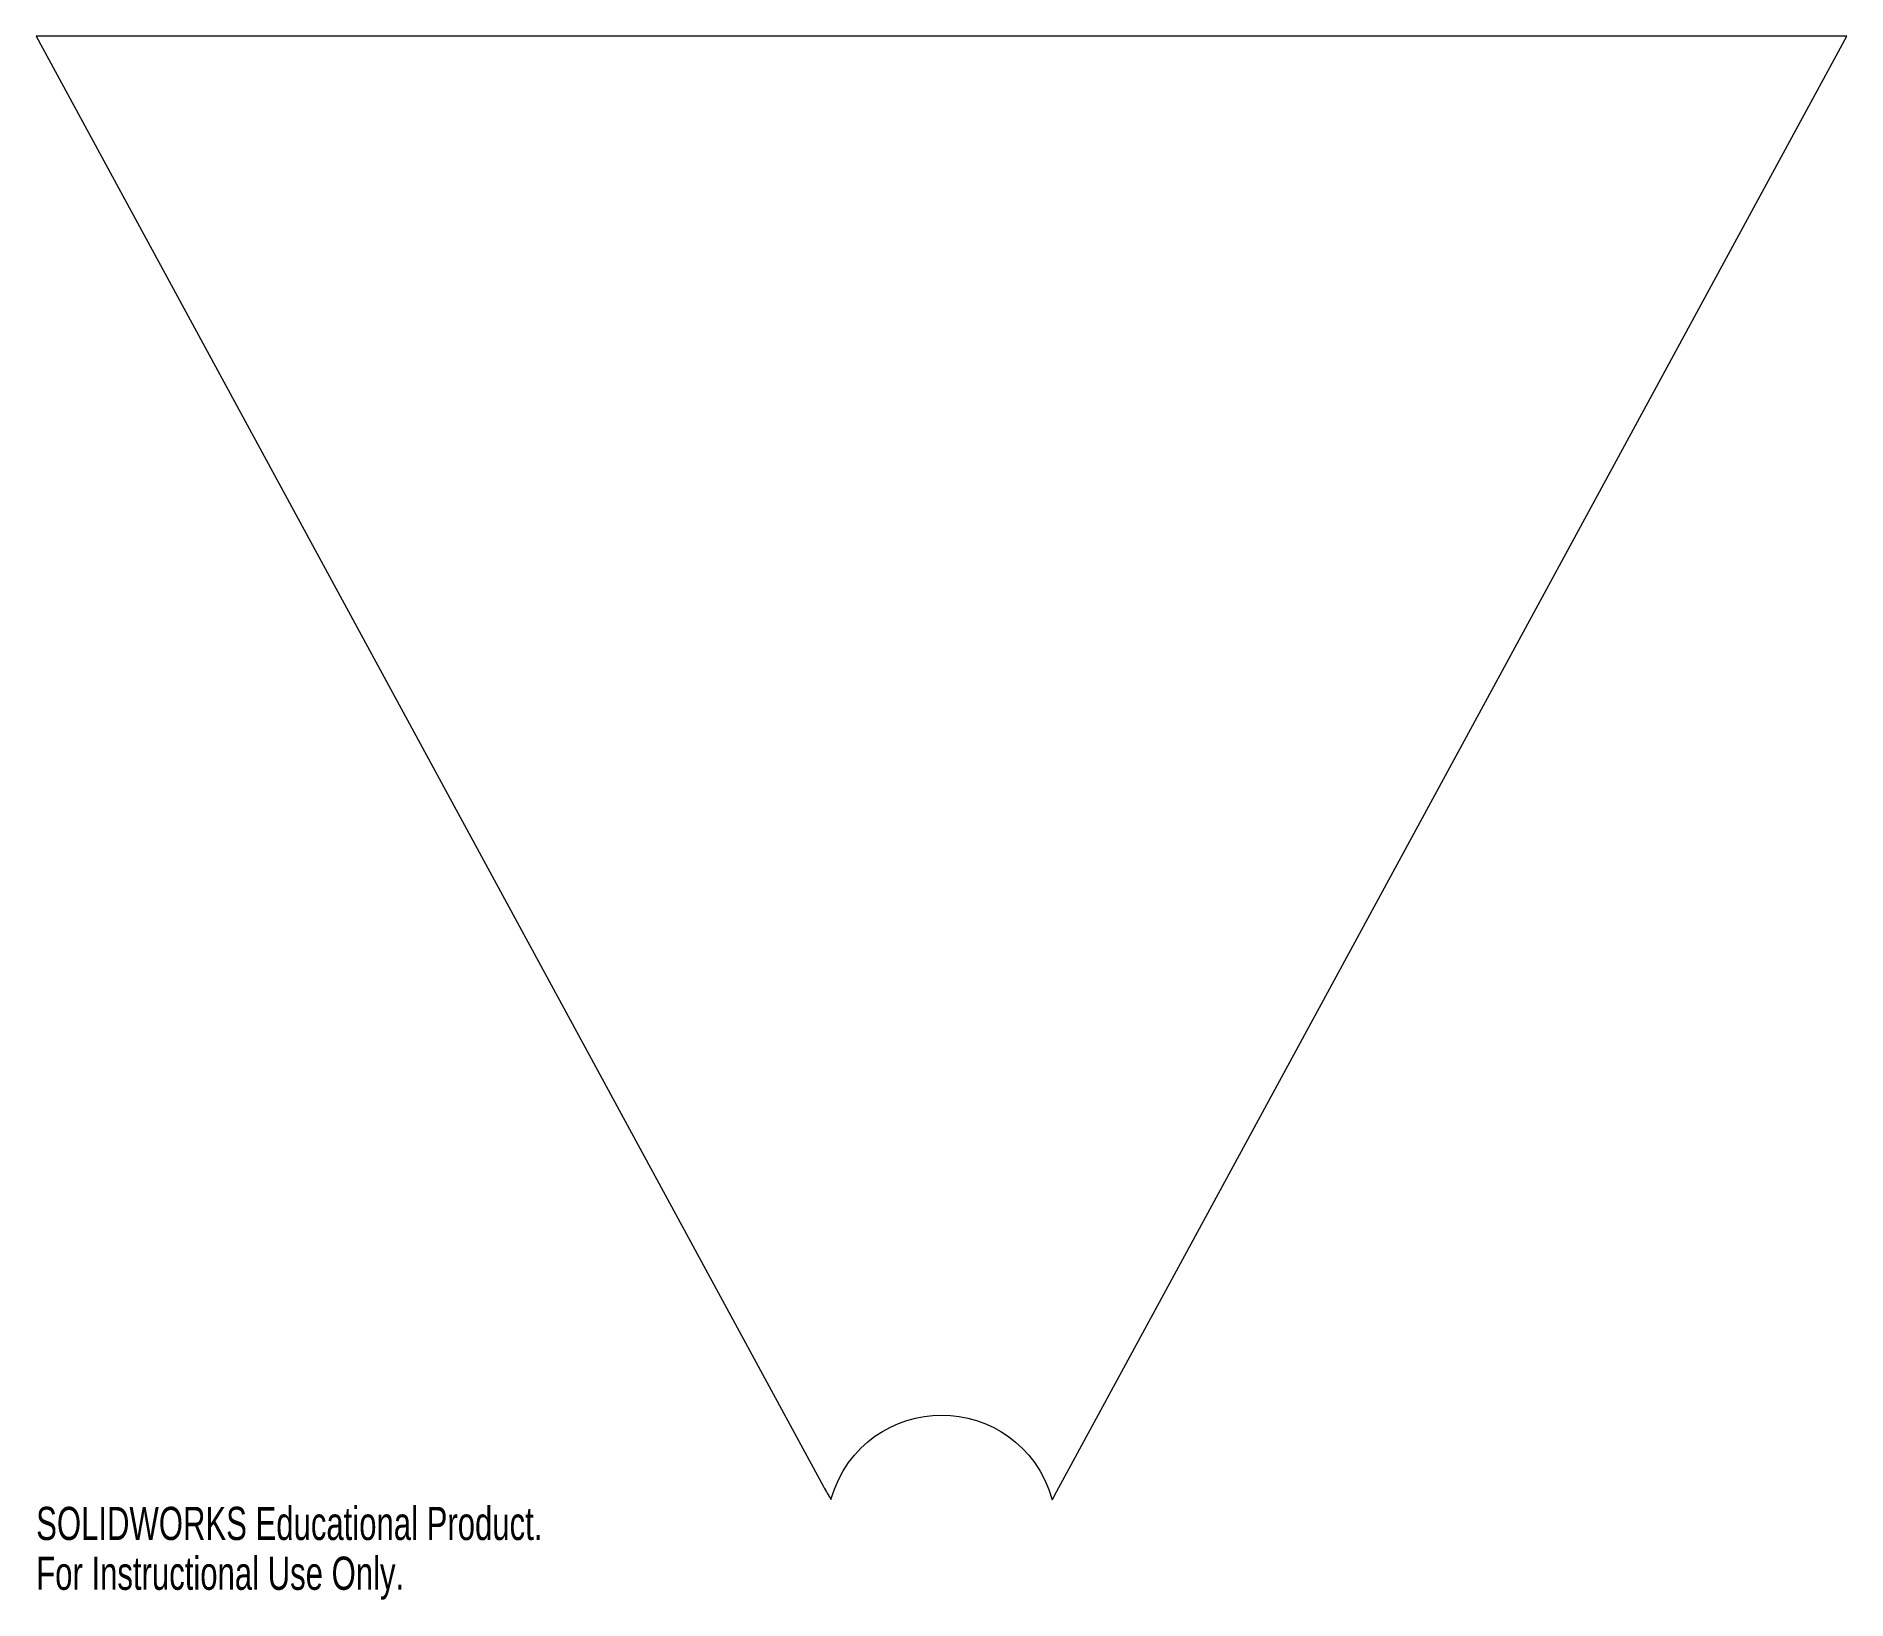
# Model space of a CAD drawing. Header units: millimetres. Extents: x 322 to 586, y 50 to 278.
import ezdxf

# ---------------------------------------------------------------- set-up
doc = ezdxf.new("R2010")
doc.units = ezdxf.units.MM
doc.styles.add('SLDTEXTSTYLE0', font='TXT', dxfattribs={"width": 0.7})

msp = doc.modelspace()

# ---------------------------------------------------------------- linework, layer by layer
at = {"color": 7, "linetype": 'Continuous', "lineweight": 15}
msp.add_line((585.78, 278.12), (322.24, 278.12), dxfattribs=at)
at = {"color": 7, "linetype": 'Continuous', "lineweight": 15, "flags": 128}
for points in [[(322.24, 278.12), (386.43, 159.81), (436.86, 66.84)], [(470.48, 65.6), (535.05, 184.61), (585.78, 278.12)]]:
    msp.add_lwpolyline(points, dxfattribs=at)
at = {"color": 7, "linetype": 'Continuous', "lineweight": 15}
for points in [[(437.92, 65.03), (442.76, 81.4), (465.33, 81.38), (470.14, 64.98)], [(436.86, 66.84), (437.22, 66.24), (437.56, 65.63), (437.92, 65.03)], [(470.14, 64.98), (470.25, 65.18), (470.37, 65.39), (470.48, 65.6)]]:
    msp.add_open_spline(points, degree=3, dxfattribs=at)

# ---------------------------------------------------------------- texts
at = {"color": 7, "linetype": 'Continuous', "char_height": 4.8336, "attachment_point": 1, "style": 'SLDTEXTSTYLE0'}
for s, insert in [('SOLIDWORKS Educational Product.', (322.24, 63.96)), ('For Instructional Use Only.', (322.24, 56.71))]:
    msp.add_mtext(s, dxfattribs=dict(at, insert=insert))

doc.saveas('drawing.dxf')
